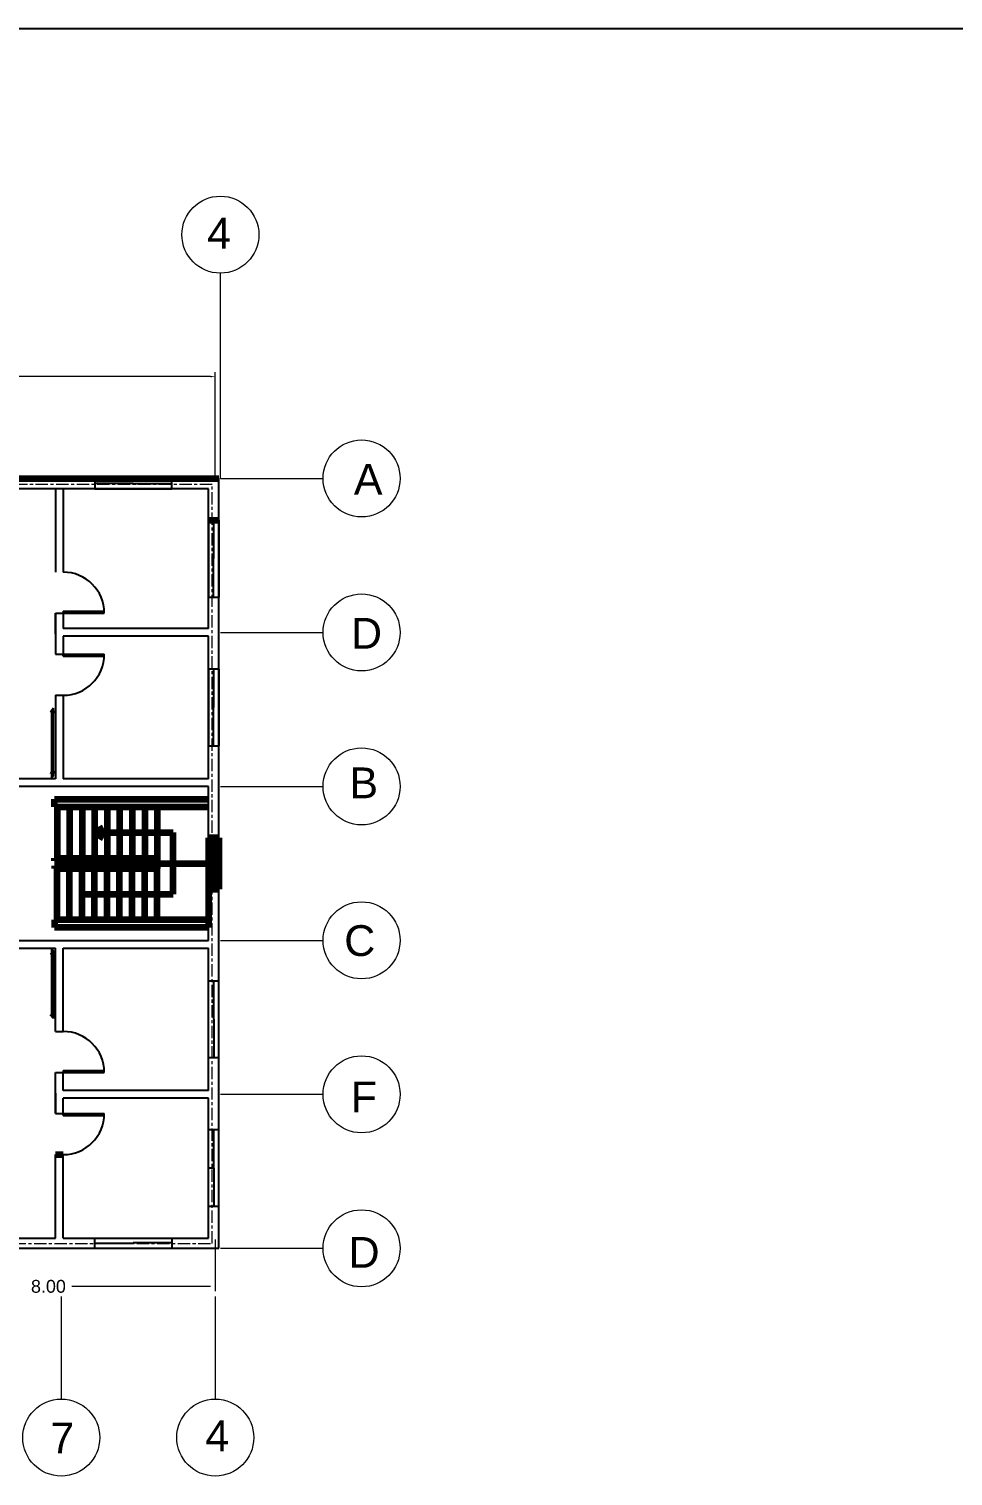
# Model space of a CAD drawing. Header units: millimetres. Extents: x 2391 to 3323, y 1596 to 2537.
# Drawn here: x 2885.6 to 2921.6, y 2171.7 to 2228.1 of the extents above; entities that cross this region are included whole.
import ezdxf

# ---------------------------------------------------------------- set-up
doc = ezdxf.new("R2010")
doc.units = ezdxf.units.MM
doc.linetypes.add('ACAD_ISO08W100', pattern=[36, 24, -3, 6, -3])
for name, color, linetype in [('dimensions', 203, 'Continuous'), ('doors', 31, 'Continuous'), ('doors and windows schedule', 11, 'Continuous'), ('exterior wall', 140, 'Continuous'), ('furnitures', 40, 'Continuous'), ('interior wall', 191, 'Continuous'), ('Lightning text', 211, 'Continuous'), ('Plumbing symbols', 30, 'Continuous'), ('stairs', 123, 'Continuous'), ('windows', 241, 'Continuous')]:
    doc.layers.add(name, color=color, linetype=linetype)
doc.styles.get("Standard").update_dxf_attribs({"font": 'arial.ttf'})

msp = doc.modelspace()

# ---------------------------------------------------------------- linework, layer by layer
at = {"color": 11, "true_color": 0xf27172}
msp.add_line((3009.654, 2228.067), (2684.734, 2228.067), dxfattribs=at)
at = {"layer": 'dimensions', "lineweight": 13}
for p, q in [((2892.857, 2210.611), (2892.857, 2214.697)), ((2892.677, 2214.517), (2873.8, 2214.517)), ((2892.857, 2180.886), (2892.857, 2178.882)), ((2892.677, 2179.062), (2887.266, 2179.062))]:
    msp.add_line(p, q, dxfattribs=at)
at = {"layer": 'dimensions', "lineweight": 100}
msp.add_line((2890.594, 2195.548), (2892.594, 2195.548), dxfattribs=at)
at = {"layer": 'dimensions'}
msp.add_solid([(2892.677, 2214.547), (2892.677, 2214.487), (2892.857, 2214.517)], dxfattribs=at)
at = {"layer": 'doors'}
for p, q in [((2886.934, 2205.378), (2888.532, 2205.378)), ((2886.934, 2205.378), (2886.934, 2205.298)), ((2886.934, 2205.298), (2888.534, 2205.298)), ((2886.934, 2203.698), (2888.534, 2203.698)), ((2886.934, 2203.618), (2886.934, 2203.698)), ((2886.934, 2203.618), (2888.532, 2203.618)), ((2886.934, 2187.478), (2888.532, 2187.478)), ((2886.934, 2187.478), (2886.934, 2187.398)), ((2886.934, 2187.398), (2888.534, 2187.398)), ((2886.934, 2185.798), (2888.534, 2185.798)), ((2886.934, 2185.718), (2886.934, 2185.798)), ((2886.934, 2185.718), (2888.532, 2185.718))]:
    msp.add_line(p, q, dxfattribs=at)
for centre, start, end in [((2886.934, 2205.298), 0, 90), ((2886.934, 2203.698), 270, 0), ((2886.934, 2187.398), 0, 90), ((2886.934, 2185.798), 270, 0)]:
    msp.add_arc(centre, 1.6, start, end, dxfattribs=at)
at = {"layer": 'exterior wall', "lineweight": 100}
msp.add_line((2852.594, 2210.548), (2892.994, 2210.548), dxfattribs=at)
at = {"layer": 'exterior wall'}
for p, q in [((2892.594, 2210.148), (2879.944, 2210.148)), ((2892.594, 2204.698), (2892.594, 2210.148)), ((2892.994, 2180.548), (2892.994, 2210.548)), ((2892.594, 2198.848), (2892.594, 2204.398)), ((2892.594, 2192.548), (2892.594, 2198.548)), ((2892.594, 2186.698), (2892.594, 2192.248)), ((2892.594, 2180.948), (2892.594, 2186.398)), ((2879.944, 2180.948), (2886.634, 2180.948)), ((2886.934, 2180.948), (2892.594, 2180.948)), ((2852.594, 2180.548), (2892.994, 2180.548))]:
    msp.add_line(p, q, dxfattribs=at)
at = {"layer": 'furnitures'}
for p, q in [((2886.487, 2201.433), (2886.448, 2201.487)), ((2886.448, 2201.487), (2886.448, 2201.468)), ((2886.487, 2201.413), (2886.448, 2201.468)), ((2886.558, 2201.592), (2886.487, 2201.522)), ((2886.487, 2201.522), (2886.487, 2198.896)), ((2886.492, 2198.901), (2886.492, 2201.527)), ((2886.494, 2198.903), (2886.494, 2201.529)), ((2886.558, 2198.966), (2886.558, 2201.592)), ((2886.558, 2201.433), (2886.597, 2201.487)), ((2886.558, 2201.413), (2886.597, 2201.468)), ((2886.597, 2201.468), (2886.597, 2201.487)), ((2886.487, 2199.125), (2886.448, 2199.07)), ((2886.487, 2199.105), (2886.448, 2199.051)), ((2886.448, 2199.051), (2886.448, 2199.07)), ((2886.558, 2198.966), (2886.487, 2198.896)), ((2886.558, 2199.125), (2886.597, 2199.07)), ((2886.558, 2199.105), (2886.597, 2199.051)), ((2886.487, 2189.574), (2886.487, 2192.2)), ((2886.558, 2192.13), (2886.487, 2192.2)), ((2886.492, 2192.196), (2886.492, 2189.57)), ((2886.494, 2192.194), (2886.494, 2189.567)), ((2886.558, 2192.13), (2886.558, 2189.504)), ((2886.487, 2191.991), (2886.448, 2192.045)), ((2886.448, 2192.045), (2886.448, 2192.026)), ((2886.487, 2191.972), (2886.448, 2192.026)), ((2886.558, 2191.991), (2886.597, 2192.045)), ((2886.558, 2191.972), (2886.597, 2192.026)), ((2886.487, 2189.683), (2886.448, 2189.629)), ((2886.487, 2189.664), (2886.448, 2189.61)), ((2886.448, 2189.61), (2886.448, 2189.629)), ((2886.558, 2189.504), (2886.487, 2189.574)), ((2886.558, 2189.683), (2886.597, 2189.629)), ((2886.558, 2189.664), (2886.597, 2189.61)), ((2886.597, 2189.629), (2886.597, 2189.61))]:
    msp.add_line(p, q, dxfattribs=at)
at = {"layer": 'interior wall'}
for p, q in [((2886.634, 2210.148), (2886.634, 2206.898)), ((2886.934, 2210.148), (2886.934, 2206.898)), ((2886.634, 2205.298), (2886.634, 2203.698)), ((2886.634, 2204.498), (2886.634, 2205.298)), ((2886.634, 2205.298), (2886.934, 2205.298)), ((2886.934, 2205.298), (2886.934, 2204.698)), ((2886.634, 2204.498), (2886.634, 2203.698)), ((2892.594, 2204.698), (2886.934, 2204.698)), ((2892.594, 2204.398), (2886.934, 2204.398)), ((2886.934, 2204.398), (2886.934, 2203.698)), ((2886.634, 2203.698), (2886.934, 2203.698)), ((2886.634, 2202.098), (2886.634, 2198.848)), ((2886.634, 2202.098), (2886.934, 2202.098)), ((2886.934, 2202.098), (2886.934, 2198.848)), ((2886.634, 2198.848), (2882.344, 2198.848)), ((2892.594, 2198.848), (2886.934, 2198.848)), ((2892.594, 2198.548), (2882.344, 2198.548)), ((2882.344, 2192.548), (2892.594, 2192.548)), ((2882.344, 2192.248), (2886.634, 2192.248)), ((2886.634, 2188.998), (2886.634, 2192.248)), ((2886.934, 2192.248), (2892.594, 2192.248)), ((2886.934, 2188.998), (2886.934, 2192.248)), ((2886.634, 2188.998), (2886.934, 2188.998)), ((2886.634, 2185.798), (2886.634, 2187.398)), ((2886.634, 2186.598), (2886.634, 2187.398)), ((2886.634, 2187.398), (2886.934, 2187.398)), ((2886.934, 2186.698), (2886.934, 2187.398)), ((2886.634, 2186.598), (2886.634, 2185.798)), ((2892.594, 2186.698), (2886.934, 2186.698)), ((2892.594, 2186.398), (2886.934, 2186.398)), ((2886.934, 2185.798), (2886.934, 2186.398)), ((2886.634, 2185.798), (2886.934, 2185.798)), ((2886.634, 2180.948), (2886.634, 2184.198)), ((2886.934, 2180.948), (2886.934, 2184.198))]:
    msp.add_line(p, q, dxfattribs=at)
at = {"layer": 'interior wall', "lineweight": 100}
msp.add_line((2886.634, 2184.198), (2886.934, 2184.198), dxfattribs=at)
at = {"layer": 'Lightning text', "linetype": 'ByBlock', "lineweight": 13, "ltscale": 0.02}
for p, q in [((2893.057, 2210.548), (2893.057, 2218.548)), ((2893.057, 2210.548), (2897.057, 2210.548)), ((2893.057, 2204.548), (2897.057, 2204.548)), ((2893.057, 2198.548), (2897.057, 2198.548)), ((2893.057, 2192.548), (2897.057, 2192.548)), ((2893.057, 2186.548), (2897.057, 2186.548)), ((2893.057, 2180.548), (2897.057, 2180.548)), ((2886.857, 2178.672), (2886.857, 2174.672)), ((2892.857, 2178.672), (2892.857, 2174.672))]:
    msp.add_line(p, q, dxfattribs=at)
for centre in [(2893.057, 2220.048), (2898.557, 2210.548), (2898.557, 2204.548), (2898.557, 2198.548), (2898.557, 2192.548), (2898.557, 2186.548), (2898.557, 2180.548), (2886.857, 2173.172), (2892.857, 2173.172)]:
    msp.add_circle(centre, 1.5, dxfattribs=at)
at = {"layer": 'Plumbing symbols', "linetype": 'ACAD_ISO08W100', "lineweight": 13, "ltscale": 0.02}
for p, q in [((2892.738, 2210.312), (2879.799, 2210.312)), ((2892.738, 2180.74), (2892.738, 2210.312)), ((2874.596, 2180.74), (2892.738, 2180.74))]:
    msp.add_line(p, q, dxfattribs=at)
at = {"layer": 'stairs', "lineweight": 100}
for p, q in [((2886.594, 2197.748), (2886.594, 2198.048)), ((2886.594, 2198.048), (2892.594, 2198.048)), ((2886.594, 2197.748), (2892.594, 2197.748)), ((2886.694, 2197.748), (2886.694, 2195.748)), ((2887.182, 2197.748), (2887.182, 2195.748)), ((2887.669, 2197.748), (2887.669, 2195.748)), ((2888.157, 2197.748), (2888.157, 2195.748)), ((2888.644, 2197.748), (2888.644, 2195.748)), ((2889.132, 2197.748), (2889.132, 2195.748)), ((2889.619, 2197.748), (2889.619, 2195.748)), ((2890.107, 2197.748), (2890.107, 2195.748)), ((2890.594, 2197.748), (2890.594, 2195.748)), ((2888.157, 2196.748), (2888.507, 2196.952)), ((2888.157, 2196.748), (2891.215, 2196.748)), ((2888.157, 2196.748), (2888.507, 2196.546)), ((2891.215, 2194.348), (2891.215, 2196.748)), ((2886.594, 2195.648), (2886.594, 2195.748)), ((2886.594, 2195.748), (2890.594, 2195.748)), ((2886.594, 2195.748), (2886.594, 2195.648)), ((2886.594, 2195.648), (2890.494, 2195.648)), ((2890.494, 2195.448), (2886.594, 2195.448)), ((2886.594, 2195.448), (2886.594, 2195.348)), ((2890.494, 2195.648), (2890.494, 2195.448)), ((2890.594, 2195.748), (2890.594, 2195.348)), ((2890.594, 2195.348), (2890.594, 2195.448)), ((2892.594, 2195.548), (2892.594, 2193.048)), ((2886.594, 2195.348), (2890.594, 2195.348)), ((2886.694, 2193.348), (2886.694, 2195.348)), ((2887.182, 2193.348), (2887.182, 2195.348)), ((2887.669, 2193.348), (2887.669, 2195.348)), ((2888.157, 2193.348), (2888.157, 2195.348)), ((2888.644, 2193.348), (2888.644, 2195.348)), ((2889.132, 2193.348), (2889.132, 2195.348)), ((2889.619, 2193.348), (2889.619, 2195.348)), ((2890.107, 2193.348), (2890.107, 2195.348)), ((2890.594, 2193.348), (2890.594, 2195.348)), ((2887.669, 2194.348), (2891.215, 2194.348)), ((2892.594, 2193.348), (2886.594, 2193.348)), ((2886.594, 2193.348), (2886.594, 2193.048)), ((2886.594, 2193.348), (2886.694, 2193.348)), ((2892.594, 2193.048), (2886.594, 2193.048))]:
    msp.add_line(p, q, dxfattribs=at)
at = {"layer": 'windows'}
for p, q in [((2888.164, 2210.548), (2888.164, 2210.148)), ((2888.164, 2210.548), (2891.164, 2210.548)), ((2889.664, 2210.358), (2888.164, 2210.358)), ((2888.164, 2210.148), (2891.164, 2210.148)), ((2889.664, 2210.338), (2889.664, 2210.358)), ((2891.164, 2210.338), (2889.664, 2210.338)), ((2891.164, 2210.148), (2891.164, 2210.548)), ((2892.594, 2208.923), (2892.594, 2205.923)), ((2892.804, 2207.423), (2892.804, 2208.923)), ((2892.994, 2208.923), (2892.994, 2205.923)), ((2892.784, 2205.923), (2892.784, 2207.423)), ((2892.784, 2207.423), (2892.804, 2207.423)), ((2892.594, 2205.923), (2892.994, 2205.923)), ((2892.994, 2203.123), (2892.594, 2203.123)), ((2892.594, 2203.123), (2892.594, 2200.123)), ((2892.804, 2201.623), (2892.804, 2203.123)), ((2892.994, 2203.123), (2892.994, 2200.123)), ((2892.784, 2200.123), (2892.784, 2201.623)), ((2892.784, 2201.623), (2892.804, 2201.623)), ((2892.594, 2200.123), (2892.994, 2200.123)), ((2892.594, 2187.973), (2892.594, 2190.973)), ((2892.594, 2190.973), (2892.994, 2190.973)), ((2892.784, 2190.973), (2892.784, 2189.473)), ((2892.994, 2187.973), (2892.994, 2190.973)), ((2892.784, 2189.473), (2892.804, 2189.473)), ((2892.804, 2189.473), (2892.804, 2187.973)), ((2892.994, 2187.973), (2892.594, 2187.973)), ((2892.594, 2182.173), (2892.594, 2185.173)), ((2892.594, 2185.173), (2892.994, 2185.173)), ((2892.784, 2185.173), (2892.784, 2183.673)), ((2892.994, 2182.173), (2892.994, 2185.173)), ((2892.784, 2183.673), (2892.594, 2183.673)), ((2892.784, 2183.673), (2892.804, 2183.673)), ((2892.804, 2183.673), (2892.804, 2182.173)), ((2892.994, 2182.173), (2892.594, 2182.173)), ((2888.164, 2180.548), (2888.164, 2180.948)), ((2888.164, 2180.948), (2891.164, 2180.948)), ((2891.164, 2180.948), (2891.164, 2180.548)), ((2889.664, 2180.738), (2888.164, 2180.738)), ((2888.164, 2180.548), (2891.164, 2180.548)), ((2891.164, 2180.758), (2889.664, 2180.758)), ((2889.664, 2180.758), (2889.664, 2180.738))]:
    msp.add_line(p, q, dxfattribs=at)
at = {"layer": 'windows', "lineweight": 100}
for p, q in [((2892.594, 2208.923), (2892.994, 2208.923)), ((2892.994, 2196.548), (2892.594, 2196.548)), ((2892.594, 2196.548), (2892.594, 2194.548)), ((2892.724, 2196.548), (2892.724, 2194.548)), ((2892.864, 2196.548), (2892.864, 2194.548)), ((2892.994, 2196.548), (2892.994, 2194.548)), ((2892.594, 2194.548), (2892.994, 2194.548))]:
    msp.add_line(p, q, dxfattribs=at)

# ---------------------------------------------------------------- texts
at = {"layer": 'dimensions', "lineweight": 13, "insert": (2886.357, 2179.062), "char_height": 0.5, "attachment_point": 5}
msp.add_mtext('\\A1;8.00', dxfattribs=at)
at = {"layer": 'doors and windows schedule'}
for s, p in [('4', (2892.541, 2219.509)), ('A', (2898.255, 2209.916)), ('D', (2898.144, 2203.914)), ('B', (2898.083, 2198.086)), ('C', (2897.881, 2191.939)), ('F', (2898.135, 2185.843)), ('D', (2898.05, 2179.788)), ('7', (2886.434, 2172.557)), ('4', (2892.466, 2172.639))]:
    msp.add_text(s, height=1.2, dxfattribs=at).set_placement(p)

doc.saveas('drawing.dxf')
